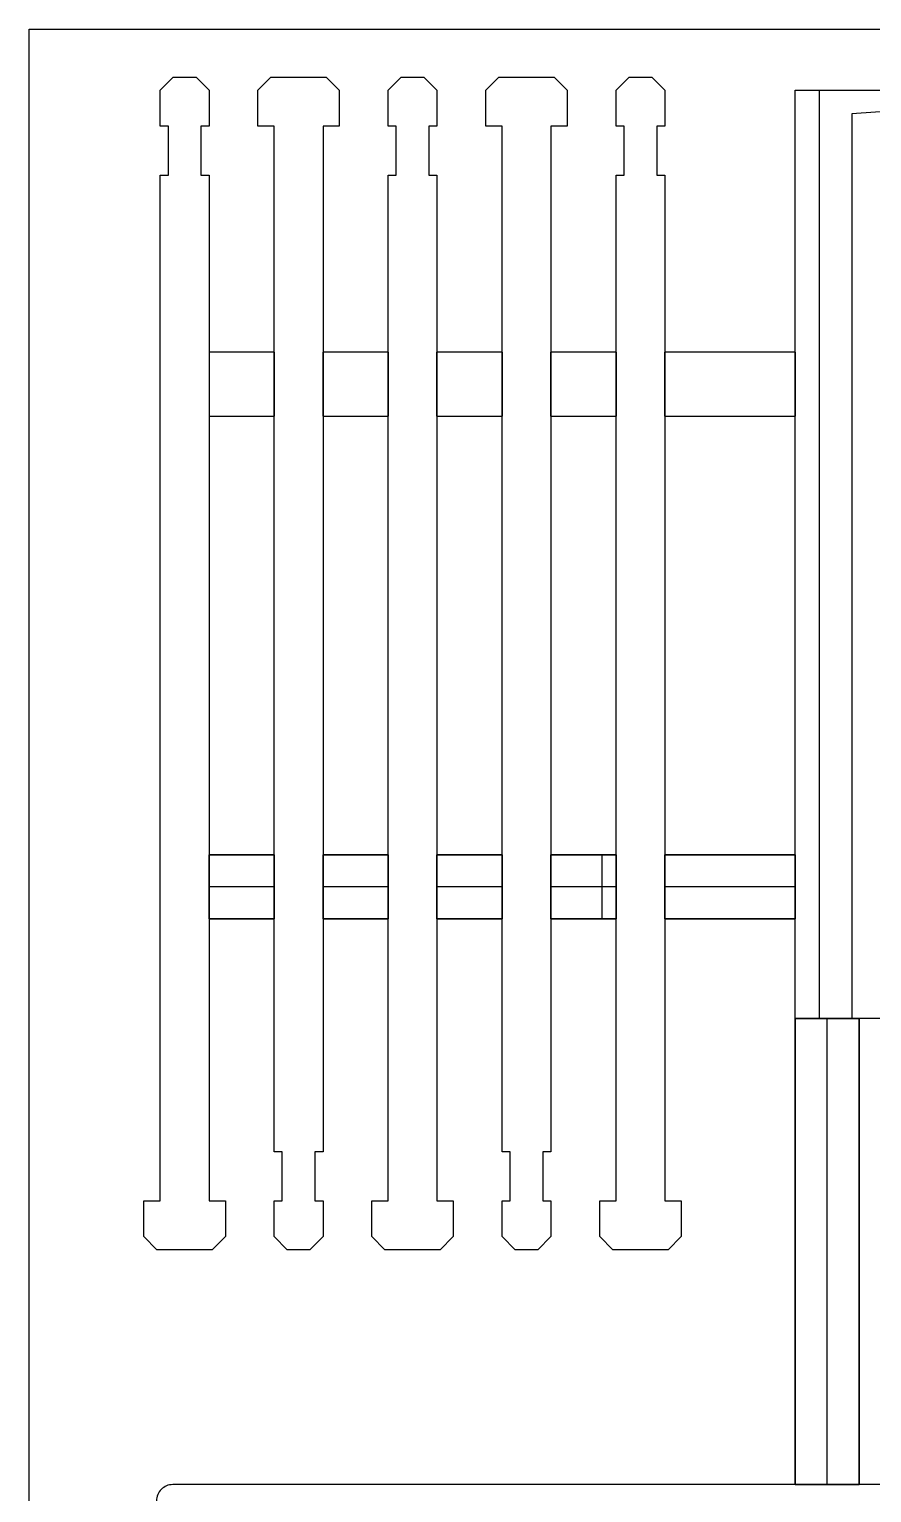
# Model space of a CAD drawing. Extents: x -158 to -62, y -42.7 to 5.3.
# Drawn here: x -158.02 to -145.09, y -17.14 to 5.33 of the extents above; entities that cross this region are included whole.
import ezdxf

# ---------------------------------------------------------------- set-up
doc = ezdxf.new("R2010")
doc.units = 0
doc.header["$MEASUREMENT"] = 0
for name, color, linetype in [('SOLIDS', 4, 'CONTINUOUS'), ('STOCK_PERIMETER', 1, 'CONTINUOUS'), ('TABS', 1, 'CONTINUOUS')]:
    doc.layers.add(name, color=color, linetype=linetype)

msp = doc.modelspace()

# ---------------------------------------------------------------- linework, layer by layer
at = {"layer": 'SOLIDS'}
for p, q in [((-156.012, 4.388, 0.238), (-155.812, 4.588, 0.238)), ((-156.012, 4.388, -0.5), (-155.812, 4.588, -0.5)), ((-155.812, 4.588, 0.238), (-155.462, 4.588, 0.238)), ((-155.812, 4.588, -0.5), (-155.812, 4.588, 0.238)), ((-155.812, 4.588, -0.5), (-155.462, 4.588, -0.5)), ((-155.462, 4.588, 0.238), (-155.262, 4.388, 0.238)), ((-155.462, 4.588, 0.238), (-155.462, 4.588, -0.5)), ((-155.462, 4.588, -0.5), (-155.262, 4.388, -0.5)), ((-154.512, 4.388, 0.238), (-154.312, 4.588, 0.238)), ((-154.512, 4.388, -0.5), (-154.312, 4.588, -0.5)), ((-154.312, 4.588, 0.238), (-153.462, 4.588, 0.238)), ((-154.312, 4.588, -0.5), (-154.312, 4.588, 0.238)), ((-154.312, 4.588, -0.5), (-153.462, 4.588, -0.5)), ((-153.462, 4.588, 0.238), (-153.262, 4.388, 0.238)), ((-153.462, 4.588, -0.5), (-153.462, 4.588, 0.238)), ((-153.462, 4.588, -0.5), (-153.262, 4.388, -0.5)), ((-152.512, 4.388, 0.238), (-152.312, 4.588, 0.238)), ((-152.512, 4.388, -0.5), (-152.312, 4.588, -0.5)), ((-152.312, 4.588, 0.238), (-151.962, 4.588, 0.238)), ((-152.312, 4.588, -0.5), (-152.312, 4.588, 0.238)), ((-152.312, 4.588, -0.5), (-151.962, 4.588, -0.5)), ((-151.962, 4.588, 0.238), (-151.762, 4.388, 0.238)), ((-151.962, 4.588, -0.5), (-151.962, 4.588, 0.238)), ((-151.962, 4.588, -0.5), (-151.762, 4.388, -0.5)), ((-151.012, 4.388, 0.238), (-150.812, 4.588, 0.238)), ((-151.012, 4.388, -0.5), (-150.812, 4.588, -0.5)), ((-150.812, 4.588, 0.238), (-149.962, 4.588, 0.238)), ((-150.812, 4.588, -0.5), (-150.812, 4.588, 0.238)), ((-150.812, 4.588, -0.5), (-149.962, 4.588, -0.5)), ((-149.962, 4.588, 0.238), (-149.762, 4.388, 0.238)), ((-149.962, 4.588, -0.5), (-149.962, 4.588, 0.238)), ((-149.962, 4.588, -0.5), (-149.762, 4.388, -0.5)), ((-149.012, 4.388, 0.238), (-148.812, 4.588, 0.238)), ((-149.012, 4.388, -0.5), (-148.812, 4.588, -0.5)), ((-148.812, 4.588, 0.238), (-148.462, 4.588, 0.238)), ((-148.812, 4.588, -0.5), (-148.812, 4.588, 0.238)), ((-148.812, 4.588, -0.5), (-148.462, 4.588, -0.5)), ((-148.462, 4.588, 0.238), (-148.262, 4.388, 0.238)), ((-148.462, 4.588, -0.5), (-148.462, 4.588, 0.238)), ((-148.462, 4.588, -0.5), (-148.262, 4.388, -0.5)), ((-156.012, 3.838, 0.238), (-156.012, 4.388, 0.238)), ((-156.012, 3.838, -0.5), (-156.012, 4.388, -0.5)), ((-156.012, 4.388, -0.5), (-156.012, 4.388, 0.238)), ((-155.262, 4.388, 0.238), (-155.262, 3.838, 0.238)), ((-155.262, 4.388, -0.5), (-155.262, 4.388, 0.238)), ((-155.262, 4.388, -0.5), (-155.262, 3.838, -0.5)), ((-154.512, 3.838, 0.238), (-154.512, 4.388, 0.238)), ((-154.512, 3.838, -0.5), (-154.512, 4.388, -0.5)), ((-154.512, 4.388, -0.5), (-154.512, 4.388, 0.238)), ((-153.262, 4.388, 0.238), (-153.262, 3.838, 0.238)), ((-153.262, 4.388, -0.5), (-153.262, 4.388, 0.238)), ((-153.262, 4.388, -0.5), (-153.262, 3.838, -0.5)), ((-152.512, 3.838, 0.238), (-152.512, 4.388, 0.238)), ((-152.512, 3.838, -0.5), (-152.512, 4.388, -0.5)), ((-152.512, 4.388, -0.5), (-152.512, 4.388, 0.238)), ((-151.762, 4.388, 0.238), (-151.762, 3.838, 0.238)), ((-151.762, 4.388, -0.5), (-151.762, 4.388, 0.238)), ((-151.762, 4.388, -0.5), (-151.762, 3.838, -0.5)), ((-151.012, 3.838, 0.238), (-151.012, 4.388, 0.238)), ((-151.012, 3.838, -0.5), (-151.012, 4.388, -0.5)), ((-151.012, 4.388, -0.5), (-151.012, 4.388, 0.238)), ((-149.762, 4.388, 0.238), (-149.762, 3.838, 0.238)), ((-149.762, 4.388, -0.5), (-149.762, 4.388, 0.238)), ((-149.762, 4.388, -0.5), (-149.762, 3.838, -0.5)), ((-149.012, 3.838, 0.238), (-149.012, 4.388, 0.238)), ((-149.012, 3.838, -0.5), (-149.012, 4.388, -0.5)), ((-149.012, 4.388, -0.5), (-149.012, 4.388, 0.238)), ((-148.262, 4.388, 0.238), (-148.262, 3.838, 0.238)), ((-148.262, 4.388, -0.5), (-148.262, 4.388, 0.238)), ((-148.262, 4.388, -0.5), (-148.262, 3.838, -0.5)), ((-146.262, -9.862, -0.5), (-146.262, 4.388, -0.5)), ((-146.262, 4.388, -0.5), (-146.262, 4.388, -0.137)), ((-146.262, 4.388, -0.5), (-133.512, 4.388, -0.5)), ((-146.262, -9.862, -0.137), (-146.262, 4.388, -0.137)), ((-146.262, 4.388, -0.137), (-145.887, 4.388, -0.137)), ((-145.887, -9.862, -0.137), (-145.887, 4.388, -0.137)), ((-145.887, -9.862, 0.238), (-145.887, 4.388, 0.238)), ((-145.887, 4.388, 0.238), (-145.887, 4.388, -0.137)), ((-145.887, 4.388, 0.238), (-140.137, 4.388, 0.238)), ((-140.137, 4.388, -0.137), (-145.393, 4.028, -0.137)), ((-140.137, 4.388, 0.238), (-145.393, 4.028, 0.238)), ((-155.887, 3.838, 0.238), (-156.012, 3.838, 0.238)), ((-155.887, 3.838, -0.5), (-156.012, 3.838, -0.5)), ((-156.012, 3.838, -0.5), (-156.012, 3.838, 0.238)), ((-155.887, 3.088, 0.238), (-155.887, 3.838, 0.238)), ((-155.887, 3.088, -0.5), (-155.887, 3.838, -0.5)), ((-155.887, 3.838, -0.5), (-155.887, 3.838, 0.238)), ((-155.387, 3.838, 0.238), (-155.387, 3.088, 0.238)), ((-155.262, 3.838, 0.238), (-155.387, 3.838, 0.238)), ((-155.262, 3.838, -0.5), (-155.387, 3.838, -0.5)), ((-155.387, 3.838, -0.5), (-155.387, 3.838, 0.238)), ((-155.387, 3.838, -0.5), (-155.387, 3.088, -0.5)), ((-155.262, 3.838, -0.5), (-155.262, 3.838, 0.238)), ((-154.262, 3.838, 0.238), (-154.512, 3.838, 0.238)), ((-154.262, 3.838, -0.5), (-154.512, 3.838, -0.5)), ((-154.512, 3.838, -0.5), (-154.512, 3.838, 0.238)), ((-154.262, -11.912, 0.238), (-154.262, 3.838, 0.238)), ((-154.262, -11.912, -0.5), (-154.262, 3.838, -0.5)), ((-154.262, 3.838, -0.5), (-154.262, 3.838, 0.238)), ((-153.512, 3.838, 0.238), (-153.512, -11.912, 0.238)), ((-153.262, 3.838, 0.238), (-153.512, 3.838, 0.238)), ((-153.262, 3.838, -0.5), (-153.512, 3.838, -0.5)), ((-153.512, 3.838, -0.5), (-153.512, 3.838, 0.238)), ((-153.512, 3.838, -0.5), (-153.512, -11.912, -0.5)), ((-153.262, 3.838, -0.5), (-153.262, 3.838, 0.238)), ((-152.387, 3.838, 0.238), (-152.512, 3.838, 0.238)), ((-152.387, 3.838, -0.5), (-152.512, 3.838, -0.5)), ((-152.512, 3.838, -0.5), (-152.512, 3.838, 0.238)), ((-152.387, 3.088, 0.238), (-152.387, 3.838, 0.238)), ((-152.387, 3.088, -0.5), (-152.387, 3.838, -0.5)), ((-152.387, 3.838, -0.5), (-152.387, 3.838, 0.238)), ((-151.887, 3.838, 0.238), (-151.887, 3.088, 0.238)), ((-151.762, 3.838, 0.238), (-151.887, 3.838, 0.238)), ((-151.762, 3.838, -0.5), (-151.887, 3.838, -0.5)), ((-151.887, 3.838, -0.5), (-151.887, 3.838, 0.238)), ((-151.887, 3.838, -0.5), (-151.887, 3.088, -0.5)), ((-151.762, 3.838, -0.5), (-151.762, 3.838, 0.238)), ((-150.762, 3.838, 0.238), (-151.012, 3.838, 0.238)), ((-151.012, 3.838, 0.238), (-151.012, 3.838, -0.5)), ((-150.762, 3.838, -0.5), (-151.012, 3.838, -0.5)), ((-150.762, -11.912, 0.238), (-150.762, 3.838, 0.238)), ((-150.762, -11.912, -0.5), (-150.762, 3.838, -0.5)), ((-150.762, 3.838, -0.5), (-150.762, 3.838, 0.238)), ((-150.012, 3.838, 0.238), (-150.012, -11.912, 0.238)), ((-149.762, 3.838, 0.238), (-150.012, 3.838, 0.238)), ((-149.762, 3.838, -0.5), (-150.012, 3.838, -0.5)), ((-150.012, 3.838, -0.5), (-150.012, 3.838, 0.238)), ((-150.012, 3.838, -0.5), (-150.012, -11.912, -0.5)), ((-149.762, 3.838, -0.5), (-149.762, 3.838, 0.238)), ((-148.887, 3.838, 0.238), (-149.012, 3.838, 0.238)), ((-148.887, 3.838, -0.5), (-149.012, 3.838, -0.5)), ((-149.012, 3.838, -0.5), (-149.012, 3.838, 0.238)), ((-148.887, 3.088, 0.238), (-148.887, 3.838, 0.238)), ((-148.887, 3.088, -0.5), (-148.887, 3.838, -0.5)), ((-148.887, 3.838, -0.5), (-148.887, 3.838, 0.238)), ((-148.387, 3.838, 0.238), (-148.387, 3.088, 0.238)), ((-148.262, 3.838, 0.238), (-148.387, 3.838, 0.238)), ((-148.262, 3.838, -0.5), (-148.387, 3.838, -0.5)), ((-148.387, 3.838, -0.5), (-148.387, 3.838, 0.238)), ((-148.387, 3.838, -0.5), (-148.387, 3.088, -0.5)), ((-148.262, 3.838, -0.5), (-148.262, 3.838, 0.238)), ((-145.393, 4.028, -0.137), (-145.393, 4.028, 0.238)), ((-145.393, 4.028, -0.137), (-145.393, -9.862, -0.137)), ((-145.393, 4.028, 0.238), (-145.393, -9.862, 0.238)), ((-156.012, 3.088, 0.238), (-155.887, 3.088, 0.238)), ((-156.012, -12.662, 0.238), (-156.012, 3.088, 0.238)), ((-156.012, -12.662, -0.5), (-156.012, 3.088, -0.5)), ((-156.012, 3.088, -0.5), (-156.012, 3.088, 0.238)), ((-156.012, 3.088, -0.5), (-155.887, 3.088, -0.5)), ((-155.887, 3.088, -0.5), (-155.887, 3.088, 0.238)), ((-155.387, 3.088, 0.238), (-155.262, 3.088, 0.238)), ((-155.387, 3.088, -0.5), (-155.387, 3.088, 0.238)), ((-155.387, 3.088, -0.5), (-155.262, 3.088, -0.5)), ((-155.262, 3.088, 0.238), (-155.262, -12.662, 0.238)), ((-155.262, 3.088, -0.5), (-155.262, 3.088, 0.238)), ((-155.262, 3.088, -0.5), (-155.262, -12.662, -0.5)), ((-152.512, 3.088, 0.238), (-152.387, 3.088, 0.238)), ((-152.512, -12.662, 0.238), (-152.512, 3.088, 0.238)), ((-152.512, -12.662, -0.5), (-152.512, 3.088, -0.5)), ((-152.512, 3.088, -0.5), (-152.512, 3.088, 0.238)), ((-152.512, 3.088, -0.5), (-152.387, 3.088, -0.5)), ((-152.387, 3.088, -0.5), (-152.387, 3.088, 0.238)), ((-151.887, 3.088, 0.238), (-151.762, 3.088, 0.238)), ((-151.887, 3.088, -0.5), (-151.887, 3.088, 0.238)), ((-151.887, 3.088, -0.5), (-151.762, 3.088, -0.5)), ((-151.762, 3.088, 0.238), (-151.762, -12.662, 0.238)), ((-151.762, 3.088, -0.5), (-151.762, 3.088, 0.238)), ((-151.762, 3.088, -0.5), (-151.762, -12.662, -0.5)), ((-149.012, 3.088, 0.238), (-148.887, 3.088, 0.238)), ((-149.012, -12.662, 0.238), (-149.012, 3.088, 0.238)), ((-149.012, -12.662, -0.5), (-149.012, 3.088, -0.5)), ((-149.012, 3.088, -0.5), (-149.012, 3.088, 0.238)), ((-149.012, 3.088, -0.5), (-148.887, 3.088, -0.5)), ((-148.887, 3.088, -0.5), (-148.887, 3.088, 0.238)), ((-148.387, 3.088, 0.238), (-148.262, 3.088, 0.238)), ((-148.387, 3.088, -0.5), (-148.387, 3.088, 0.238)), ((-148.387, 3.088, -0.5), (-148.262, 3.088, -0.5)), ((-148.262, 3.088, 0.238), (-148.262, -12.662, 0.238)), ((-148.262, 3.088, -0.5), (-148.262, 3.088, 0.238)), ((-148.262, 3.088, -0.5), (-148.262, -12.662, -0.5)), ((-145.887, -9.862, -0.5), (-146.262, -9.862, -0.5)), ((-145.887, -9.862, -0.137), (-146.262, -9.862, -0.137)), ((-146.262, -9.862, -0.137), (-146.262, -9.862, -0.5)), ((-133.887, -9.862, -0.5), (-145.887, -9.862, -0.5)), ((-145.887, -9.862, -0.5), (-145.887, -9.862, -0.137)), ((-145.393, -9.862, -0.137), (-145.887, -9.862, -0.137)), ((-145.393, -9.862, 0.238), (-145.887, -9.862, 0.238)), ((-145.887, -9.862, -0.137), (-145.887, -9.862, 0.238)), ((-145.393, -9.862, -0.137), (-145.393, -9.862, 0.238)), ((-144.893, -9.862, -0.137), (-145.393, -9.862, -0.137)), ((-154.137, -11.912, 0.238), (-154.262, -11.912, 0.238)), ((-154.137, -11.912, -0.5), (-154.262, -11.912, -0.5)), ((-154.262, -11.912, -0.5), (-154.262, -11.912, 0.238)), ((-154.137, -12.662, 0.238), (-154.137, -11.912, 0.238)), ((-154.137, -12.662, -0.5), (-154.137, -11.912, -0.5)), ((-154.137, -11.912, -0.5), (-154.137, -11.912, 0.238)), ((-153.637, -11.912, 0.238), (-153.637, -12.662, 0.238)), ((-153.512, -11.912, 0.238), (-153.637, -11.912, 0.238)), ((-153.512, -11.912, -0.5), (-153.637, -11.912, -0.5)), ((-153.637, -11.912, -0.5), (-153.637, -11.912, 0.238)), ((-153.637, -11.912, -0.5), (-153.637, -12.662, -0.5)), ((-153.512, -11.912, -0.5), (-153.512, -11.912, 0.238)), ((-150.637, -11.912, 0.238), (-150.762, -11.912, 0.238)), ((-150.637, -11.912, -0.5), (-150.762, -11.912, -0.5)), ((-150.762, -11.912, -0.5), (-150.762, -11.912, 0.238)), ((-150.637, -12.662, 0.238), (-150.637, -11.912, 0.238)), ((-150.637, -12.662, -0.5), (-150.637, -11.912, -0.5)), ((-150.637, -11.912, -0.5), (-150.637, -11.912, 0.238)), ((-150.137, -11.912, 0.238), (-150.137, -12.662, 0.238)), ((-150.012, -11.912, 0.238), (-150.137, -11.912, 0.238)), ((-150.012, -11.912, -0.5), (-150.137, -11.912, -0.5)), ((-150.137, -11.912, -0.5), (-150.137, -11.912, 0.238)), ((-150.137, -11.912, -0.5), (-150.137, -12.662, -0.5)), ((-150.012, -11.912, -0.5), (-150.012, -11.912, 0.238)), ((-156.262, -12.662, 0.238), (-156.012, -12.662, 0.238)), ((-156.262, -13.212, 0.238), (-156.262, -12.662, 0.238)), ((-156.262, -13.212, -0.5), (-156.262, -12.662, -0.5)), ((-156.262, -12.662, -0.5), (-156.262, -12.662, 0.238)), ((-156.262, -12.662, -0.5), (-156.012, -12.662, -0.5)), ((-156.012, -12.662, -0.5), (-156.012, -12.662, 0.238)), ((-155.262, -12.662, 0.238), (-155.012, -12.662, 0.238)), ((-155.262, -12.662, -0.5), (-155.262, -12.662, 0.238)), ((-155.262, -12.662, -0.5), (-155.012, -12.662, -0.5)), ((-155.012, -12.662, 0.238), (-155.012, -13.212, 0.238)), ((-155.012, -12.662, -0.5), (-155.012, -12.662, 0.238)), ((-155.012, -12.662, -0.5), (-155.012, -13.212, -0.5)), ((-154.262, -12.662, 0.238), (-154.137, -12.662, 0.238)), ((-154.262, -13.212, 0.238), (-154.262, -12.662, 0.238)), ((-154.262, -13.212, -0.5), (-154.262, -12.662, -0.5)), ((-154.262, -12.662, -0.5), (-154.262, -12.662, 0.238)), ((-154.262, -12.662, -0.5), (-154.137, -12.662, -0.5)), ((-154.137, -12.662, -0.5), (-154.137, -12.662, 0.238)), ((-153.637, -12.662, 0.238), (-153.512, -12.662, 0.238)), ((-153.637, -12.662, -0.5), (-153.637, -12.662, 0.238)), ((-153.637, -12.662, -0.5), (-153.512, -12.662, -0.5)), ((-153.512, -12.662, 0.238), (-153.512, -13.212, 0.238)), ((-153.512, -12.662, -0.5), (-153.512, -12.662, 0.238)), ((-153.512, -12.662, -0.5), (-153.512, -13.212, -0.5)), ((-152.762, -12.662, 0.238), (-152.512, -12.662, 0.238)), ((-152.762, -13.212, 0.238), (-152.762, -12.662, 0.238)), ((-152.762, -13.212, -0.5), (-152.762, -12.662, -0.5)), ((-152.762, -12.662, -0.5), (-152.762, -12.662, 0.238)), ((-152.762, -12.662, -0.5), (-152.512, -12.662, -0.5)), ((-152.512, -12.662, -0.5), (-152.512, -12.662, 0.238)), ((-151.762, -12.662, 0.238), (-151.512, -12.662, 0.238)), ((-151.762, -12.662, -0.5), (-151.762, -12.662, 0.238)), ((-151.762, -12.662, -0.5), (-151.512, -12.662, -0.5)), ((-151.512, -12.662, 0.238), (-151.512, -13.212, 0.238)), ((-151.512, -12.662, 0.238), (-151.512, -12.662, -0.5)), ((-151.512, -12.662, -0.5), (-151.512, -13.212, -0.5)), ((-150.762, -12.662, 0.238), (-150.637, -12.662, 0.238)), ((-150.762, -13.212, 0.238), (-150.762, -12.662, 0.238)), ((-150.762, -13.212, -0.5), (-150.762, -12.662, -0.5)), ((-150.762, -12.662, -0.5), (-150.762, -12.662, 0.238)), ((-150.762, -12.662, -0.5), (-150.637, -12.662, -0.5)), ((-150.637, -12.662, -0.5), (-150.637, -12.662, 0.238)), ((-150.137, -12.662, 0.238), (-150.012, -12.662, 0.238)), ((-150.137, -12.662, -0.5), (-150.137, -12.662, 0.238)), ((-150.137, -12.662, -0.5), (-150.012, -12.662, -0.5)), ((-150.012, -12.662, 0.238), (-150.012, -13.212, 0.238)), ((-150.012, -12.662, -0.5), (-150.012, -12.662, 0.238)), ((-150.012, -12.662, -0.5), (-150.012, -13.212, -0.5)), ((-149.262, -12.662, 0.238), (-149.012, -12.662, 0.238)), ((-149.262, -13.212, 0.238), (-149.262, -12.662, 0.238)), ((-149.262, -13.212, -0.5), (-149.262, -12.662, -0.5)), ((-149.262, -12.662, -0.5), (-149.262, -12.662, 0.238)), ((-149.262, -12.662, -0.5), (-149.012, -12.662, -0.5)), ((-149.012, -12.662, -0.5), (-149.012, -12.662, 0.238)), ((-148.262, -12.662, 0.238), (-148.012, -12.662, 0.238)), ((-148.262, -12.662, 0.238), (-148.262, -12.662, -0.5)), ((-148.262, -12.662, -0.5), (-148.012, -12.662, -0.5)), ((-148.012, -12.662, 0.238), (-148.012, -13.212, 0.238)), ((-148.012, -12.662, -0.5), (-148.012, -12.662, 0.238)), ((-148.012, -12.662, -0.5), (-148.012, -13.212, -0.5)), ((-156.062, -13.412, 0.238), (-156.262, -13.212, 0.238)), ((-156.062, -13.412, -0.5), (-156.262, -13.212, -0.5)), ((-156.262, -13.212, -0.5), (-156.262, -13.212, 0.238)), ((-155.012, -13.212, 0.238), (-155.212, -13.412, 0.238)), ((-155.012, -13.212, -0.5), (-155.212, -13.412, -0.5)), ((-155.012, -13.212, -0.5), (-155.012, -13.212, 0.238)), ((-154.062, -13.412, 0.238), (-154.262, -13.212, 0.238)), ((-154.062, -13.412, -0.5), (-154.262, -13.212, -0.5)), ((-154.262, -13.212, -0.5), (-154.262, -13.212, 0.238)), ((-153.512, -13.212, 0.238), (-153.712, -13.412, 0.238)), ((-153.512, -13.212, -0.5), (-153.712, -13.412, -0.5)), ((-153.512, -13.212, -0.5), (-153.512, -13.212, 0.238)), ((-152.562, -13.412, 0.238), (-152.762, -13.212, 0.238)), ((-152.562, -13.412, -0.5), (-152.762, -13.212, -0.5)), ((-152.762, -13.212, -0.5), (-152.762, -13.212, 0.238)), ((-151.512, -13.212, 0.238), (-151.712, -13.412, 0.238)), ((-151.512, -13.212, -0.5), (-151.712, -13.412, -0.5)), ((-151.512, -13.212, -0.5), (-151.512, -13.212, 0.238)), ((-150.562, -13.412, 0.238), (-150.762, -13.212, 0.238)), ((-150.562, -13.412, -0.5), (-150.762, -13.212, -0.5)), ((-150.762, -13.212, -0.5), (-150.762, -13.212, 0.238)), ((-150.012, -13.212, 0.238), (-150.212, -13.412, 0.238)), ((-150.012, -13.212, -0.5), (-150.212, -13.412, -0.5)), ((-150.012, -13.212, -0.5), (-150.012, -13.212, 0.238)), ((-149.062, -13.412, 0.238), (-149.262, -13.212, 0.238)), ((-149.062, -13.412, -0.5), (-149.262, -13.212, -0.5)), ((-149.262, -13.212, -0.5), (-149.262, -13.212, 0.238)), ((-148.012, -13.212, 0.238), (-148.212, -13.412, 0.238)), ((-148.012, -13.212, -0.5), (-148.212, -13.412, -0.5)), ((-148.012, -13.212, -0.5), (-148.012, -13.212, 0.238)), ((-155.212, -13.412, 0.238), (-156.062, -13.412, 0.238)), ((-155.212, -13.412, -0.5), (-156.062, -13.412, -0.5)), ((-156.062, -13.412, -0.5), (-156.062, -13.412, 0.238)), ((-155.212, -13.412, -0.5), (-155.212, -13.412, 0.238)), ((-153.712, -13.412, 0.238), (-154.062, -13.412, 0.238)), ((-154.062, -13.412, 0.238), (-154.062, -13.412, -0.5)), ((-153.712, -13.412, -0.5), (-154.062, -13.412, -0.5)), ((-153.712, -13.412, -0.5), (-153.712, -13.412, 0.238)), ((-151.712, -13.412, 0.238), (-152.562, -13.412, 0.238)), ((-151.712, -13.412, -0.5), (-152.562, -13.412, -0.5)), ((-152.562, -13.412, -0.5), (-152.562, -13.412, 0.238)), ((-151.712, -13.412, -0.5), (-151.712, -13.412, 0.238)), ((-150.212, -13.412, 0.238), (-150.562, -13.412, 0.238)), ((-150.212, -13.412, -0.5), (-150.562, -13.412, -0.5)), ((-150.562, -13.412, -0.5), (-150.562, -13.412, 0.238)), ((-150.212, -13.412, -0.5), (-150.212, -13.412, 0.238)), ((-148.212, -13.412, 0.238), (-149.062, -13.412, 0.238)), ((-148.212, -13.412, -0.5), (-149.062, -13.412, -0.5)), ((-149.062, -13.412, -0.5), (-149.062, -13.412, 0.238)), ((-148.212, -13.412, -0.5), (-148.212, -13.412, 0.238))]:
    msp.add_line(p, q, dxfattribs=at)
for points in [[(-142.57, -17.519), (-142.945, -17.519), (-143.07, -17.519, -0.414214), (-143.32, -17.269, 0.414214), (-143.57, -17.019), (-155.82, -17.019, 0.414214), (-156.07, -17.269, -0.414214), (-156.32, -17.519), (-156.82, -17.519)], [(-143.32, -17.269, 0.414214), (-143.57, -17.019), (-155.82, -17.019, 0.414214), (-156.07, -17.269)]]:
    msp.add_lwpolyline(points, format="xyb", dxfattribs=at)
at = {"layer": 'STOCK_PERIMETER'}
msp.add_lwpolyline([(-158.023, -42.674), (-158.023, 5.326), (-62.023, 5.326), (-62.023, -42.674)], close=True, dxfattribs=at)
at = {"layer": 'TABS'}
for p, q in [((-155.262, 0.368, -0.382), (-155.262, 0.368, -0.5)), ((-155.262, 0.368, -0.382), (-155.262, -0.616, -0.382)), ((-155.262, 0.368, -0.5), (-155.262, -0.616, -0.5)), ((-154.262, 0.368, -0.5), (-155.262, 0.368, -0.5)), ((-154.262, 0.368, -0.382), (-155.262, 0.368, -0.382)), ((-154.262, -0.616, -0.5), (-154.262, 0.368, -0.5)), ((-154.262, 0.368, -0.382), (-154.262, 0.368, -0.5)), ((-154.262, 0.368, -0.382), (-154.262, -0.616, -0.382)), ((-153.512, 0.368, -0.5), (-153.512, -0.616, -0.5)), ((-153.512, 0.368, -0.5), (-153.512, 0.368, -0.382)), ((-153.512, -0.616, -0.382), (-153.512, 0.368, -0.382)), ((-152.512, 0.368, -0.5), (-153.512, 0.368, -0.5)), ((-152.512, 0.368, -0.382), (-153.512, 0.368, -0.382)), ((-152.512, -0.616, -0.5), (-152.512, 0.368, -0.5)), ((-152.512, 0.368, -0.382), (-152.512, 0.368, -0.5)), ((-152.512, 0.368, -0.382), (-152.512, -0.616, -0.382)), ((-151.762, 0.368, -0.5), (-151.762, -0.616, -0.5)), ((-151.762, 0.368, -0.5), (-151.762, 0.368, -0.382)), ((-151.762, -0.616, -0.382), (-151.762, 0.368, -0.382)), ((-150.762, 0.368, -0.5), (-151.762, 0.368, -0.5)), ((-150.762, 0.368, -0.382), (-151.762, 0.368, -0.382)), ((-150.762, -0.616, -0.5), (-150.762, 0.368, -0.5)), ((-150.762, 0.368, -0.382), (-150.762, 0.368, -0.5)), ((-150.762, 0.368, -0.382), (-150.762, -0.616, -0.382)), ((-150.012, 0.368, -0.5), (-150.012, -0.616, -0.5)), ((-150.012, 0.368, -0.5), (-150.012, 0.368, -0.382)), ((-150.012, -0.616, -0.382), (-150.012, 0.368, -0.382)), ((-149.012, 0.368, -0.5), (-150.012, 0.368, -0.5)), ((-149.012, 0.368, -0.382), (-150.012, 0.368, -0.382)), ((-149.012, -0.616, -0.5), (-149.012, 0.368, -0.5)), ((-149.012, 0.368, -0.382), (-149.012, 0.368, -0.5)), ((-149.012, 0.368, -0.382), (-149.012, -0.616, -0.382)), ((-148.262, 0.368, -0.5), (-148.262, -0.616, -0.5)), ((-148.262, 0.368, -0.5), (-148.262, 0.368, -0.382)), ((-148.262, -0.616, -0.382), (-148.262, 0.368, -0.382)), ((-146.262, 0.368, -0.5), (-148.262, 0.368, -0.5)), ((-146.262, 0.368, -0.382), (-148.262, 0.368, -0.382)), ((-146.262, -0.616, -0.5), (-146.262, 0.368, -0.5)), ((-146.262, 0.368, -0.382), (-146.262, 0.368, -0.5)), ((-146.262, 0.368, -0.382), (-146.262, -0.616, -0.382)), ((-155.262, -0.616, -0.5), (-155.262, -0.616, -0.382)), ((-155.262, -0.616, -0.5), (-154.262, -0.616, -0.5)), ((-155.262, -0.616, -0.382), (-154.262, -0.616, -0.382)), ((-154.262, -0.616, -0.5), (-154.262, -0.616, -0.382)), ((-153.512, -0.616, -0.382), (-153.512, -0.616, -0.5)), ((-153.512, -0.616, -0.5), (-152.512, -0.616, -0.5)), ((-153.512, -0.616, -0.382), (-152.512, -0.616, -0.382)), ((-152.512, -0.616, -0.5), (-152.512, -0.616, -0.382)), ((-151.762, -0.616, -0.382), (-151.762, -0.616, -0.5)), ((-151.762, -0.616, -0.5), (-150.762, -0.616, -0.5)), ((-151.762, -0.616, -0.382), (-150.762, -0.616, -0.382)), ((-150.762, -0.616, -0.5), (-150.762, -0.616, -0.382)), ((-150.012, -0.616, -0.382), (-150.012, -0.616, -0.5)), ((-150.012, -0.616, -0.5), (-149.012, -0.616, -0.5)), ((-150.012, -0.616, -0.382), (-149.012, -0.616, -0.382)), ((-149.012, -0.616, -0.5), (-149.012, -0.616, -0.382)), ((-148.262, -0.616, -0.382), (-148.262, -0.616, -0.5)), ((-148.262, -0.616, -0.5), (-146.262, -0.616, -0.5)), ((-148.262, -0.616, -0.382), (-146.262, -0.616, -0.382)), ((-146.262, -0.616, -0.5), (-146.262, -0.616, -0.382)), ((-155.262, -7.35, -0.5), (-155.262, -8.334, -0.5)), ((-155.262, -7.35, -0.5), (-155.262, -7.35, -0.382)), ((-155.262, -8.334, -0.382), (-155.262, -7.35, -0.382)), ((-154.262, -7.35, -0.5), (-155.262, -7.35, -0.5)), ((-154.262, -7.35, -0.382), (-155.262, -7.35, -0.382)), ((-155.262, -7.35, -0.441), (-154.262, -7.35, -0.441)), ((-154.262, -8.334, -0.5), (-154.262, -7.35, -0.5)), ((-154.262, -7.35, -0.382), (-154.262, -7.35, -0.5)), ((-154.262, -7.35, -0.382), (-154.262, -8.334, -0.382)), ((-153.512, -7.35, -0.5), (-153.512, -8.334, -0.5)), ((-153.512, -7.35, -0.5), (-153.512, -7.35, -0.382)), ((-153.512, -8.334, -0.382), (-153.512, -7.35, -0.382)), ((-152.512, -7.35, -0.5), (-153.512, -7.35, -0.5)), ((-152.512, -7.35, -0.382), (-153.512, -7.35, -0.382)), ((-153.512, -7.35, -0.441), (-152.512, -7.35, -0.441)), ((-152.512, -8.334, -0.5), (-152.512, -7.35, -0.5)), ((-152.512, -7.35, -0.382), (-152.512, -7.35, -0.5)), ((-152.512, -7.35, -0.382), (-152.512, -8.334, -0.382)), ((-151.762, -7.35, -0.5), (-151.762, -8.334, -0.5)), ((-151.762, -7.35, -0.5), (-151.762, -7.35, -0.382)), ((-151.762, -8.334, -0.382), (-151.762, -7.35, -0.382)), ((-150.762, -7.35, -0.5), (-151.762, -7.35, -0.5)), ((-150.762, -7.35, -0.382), (-151.762, -7.35, -0.382)), ((-151.762, -7.35, -0.441), (-150.762, -7.35, -0.441)), ((-150.762, -8.334, -0.5), (-150.762, -7.35, -0.5)), ((-150.762, -7.35, -0.382), (-150.762, -7.35, -0.5)), ((-150.762, -7.35, -0.382), (-150.762, -8.334, -0.382)), ((-150.012, -7.35, -0.5), (-150.012, -8.334, -0.5)), ((-150.012, -7.35, -0.5), (-150.012, -7.35, -0.382)), ((-150.012, -8.334, -0.382), (-150.012, -7.35, -0.382)), ((-149.012, -7.35, -0.5), (-150.012, -7.35, -0.5)), ((-149.012, -7.35, -0.382), (-150.012, -7.35, -0.382)), ((-150.012, -7.35, -0.441), (-149.012, -7.35, -0.441)), ((-149.226, -8.334, -0.5), (-149.226, -7.35, -0.5)), ((-149.226, -7.35, -0.5), (-149.226, -7.35, -0.382)), ((-149.226, -8.334, -0.382), (-149.226, -7.35, -0.382)), ((-149.012, -8.334, -0.5), (-149.012, -7.35, -0.5)), ((-149.012, -7.35, -0.382), (-149.012, -7.35, -0.5)), ((-149.012, -7.35, -0.382), (-149.012, -8.334, -0.382)), ((-148.262, -7.35, -0.5), (-148.262, -8.334, -0.5)), ((-148.262, -7.35, -0.5), (-148.262, -7.35, -0.382)), ((-148.262, -8.334, -0.382), (-148.262, -7.35, -0.382)), ((-146.262, -7.35, -0.5), (-148.262, -7.35, -0.5)), ((-146.262, -7.35, -0.382), (-148.262, -7.35, -0.382)), ((-148.262, -7.35, -0.441), (-146.262, -7.35, -0.441)), ((-146.262, -8.334, -0.5), (-146.262, -7.35, -0.5)), ((-146.262, -7.35, -0.382), (-146.262, -7.35, -0.5)), ((-146.262, -7.35, -0.382), (-146.262, -8.334, -0.382)), ((-154.262, -7.842, -0.5), (-155.262, -7.842, -0.5)), ((-154.262, -7.842, -0.382), (-155.262, -7.842, -0.382)), ((-152.512, -7.842, -0.5), (-153.512, -7.842, -0.5)), ((-152.512, -7.842, -0.382), (-153.512, -7.842, -0.382)), ((-150.762, -7.842, -0.5), (-151.762, -7.842, -0.5)), ((-150.762, -7.842, -0.382), (-151.762, -7.842, -0.382)), ((-149.012, -7.842, -0.5), (-150.012, -7.842, -0.5)), ((-149.012, -7.842, -0.382), (-150.012, -7.842, -0.382)), ((-146.262, -7.842, -0.5), (-148.262, -7.842, -0.5)), ((-146.262, -7.842, -0.382), (-148.262, -7.842, -0.382)), ((-155.262, -8.334, -0.382), (-155.262, -8.334, -0.5)), ((-155.262, -8.334, -0.5), (-154.262, -8.334, -0.5)), ((-155.262, -8.334, -0.382), (-154.262, -8.334, -0.382)), ((-154.262, -8.334, -0.441), (-155.262, -8.334, -0.441)), ((-154.262, -8.334, -0.5), (-154.262, -8.334, -0.382)), ((-153.512, -8.334, -0.382), (-153.512, -8.334, -0.5)), ((-153.512, -8.334, -0.5), (-152.512, -8.334, -0.5)), ((-153.512, -8.334, -0.382), (-152.512, -8.334, -0.382)), ((-152.512, -8.334, -0.441), (-153.512, -8.334, -0.441)), ((-152.512, -8.334, -0.5), (-152.512, -8.334, -0.382)), ((-151.762, -8.334, -0.382), (-151.762, -8.334, -0.5)), ((-151.762, -8.334, -0.5), (-150.762, -8.334, -0.5)), ((-151.762, -8.334, -0.382), (-150.762, -8.334, -0.382)), ((-150.762, -8.334, -0.441), (-151.762, -8.334, -0.441)), ((-150.762, -8.334, -0.5), (-150.762, -8.334, -0.382)), ((-150.012, -8.334, -0.382), (-150.012, -8.334, -0.5)), ((-150.012, -8.334, -0.5), (-149.012, -8.334, -0.5)), ((-150.012, -8.334, -0.382), (-149.012, -8.334, -0.382)), ((-149.012, -8.334, -0.441), (-150.012, -8.334, -0.441)), ((-149.226, -8.334, -0.5), (-149.226, -8.334, -0.382)), ((-149.012, -8.334, -0.5), (-149.012, -8.334, -0.382)), ((-148.262, -8.334, -0.382), (-148.262, -8.334, -0.5)), ((-148.262, -8.334, -0.5), (-146.262, -8.334, -0.5)), ((-148.262, -8.334, -0.382), (-146.262, -8.334, -0.382)), ((-146.262, -8.334, -0.441), (-148.262, -8.334, -0.441)), ((-146.262, -8.334, -0.5), (-146.262, -8.334, -0.382)), ((-145.887, -9.862, -0.5), (-146.262, -9.862, -0.5)), ((-146.262, -9.862, -0.382), (-146.262, -9.862, -0.5)), ((-146.262, -9.862, -0.382), (-145.887, -9.862, -0.382)), ((-146.262, -9.862, -0.5), (-146.262, -17.019, -0.5)), ((-146.262, -9.862, -0.382), (-146.262, -17.019, -0.382)), ((-146.262, -17.019, -0.441), (-146.262, -9.862, -0.441)), ((-146.075, -9.862, -0.382), (-146.075, -9.862, -0.5)), ((-145.887, -9.862, -0.5), (-145.887, -9.862, -0.382)), ((-145.278, -9.862, -0.5), (-145.887, -9.862, -0.5)), ((-145.887, -9.862, -0.382), (-145.278, -9.862, -0.382)), ((-145.77, -17.019, -0.5), (-145.77, -9.862, -0.5)), ((-145.77, -17.019, -0.382), (-145.77, -9.862, -0.382)), ((-145.278, -9.862, -0.5), (-145.278, -9.862, -0.382)), ((-145.278, -17.019, -0.5), (-145.278, -9.862, -0.5)), ((-145.278, -17.019, -0.382), (-145.278, -9.862, -0.382)), ((-145.278, -9.862, -0.441), (-145.278, -17.019, -0.441)), ((-145.278, -17.019, -0.5), (-146.262, -17.019, -0.5)), ((-146.262, -17.019, -0.382), (-146.262, -17.019, -0.5)), ((-146.262, -17.019, -0.382), (-145.278, -17.019, -0.382)), ((-145.278, -17.019, -0.5), (-145.278, -17.019, -0.382))]:
    msp.add_line(p, q, dxfattribs=at)

doc.saveas('drawing.dxf')
